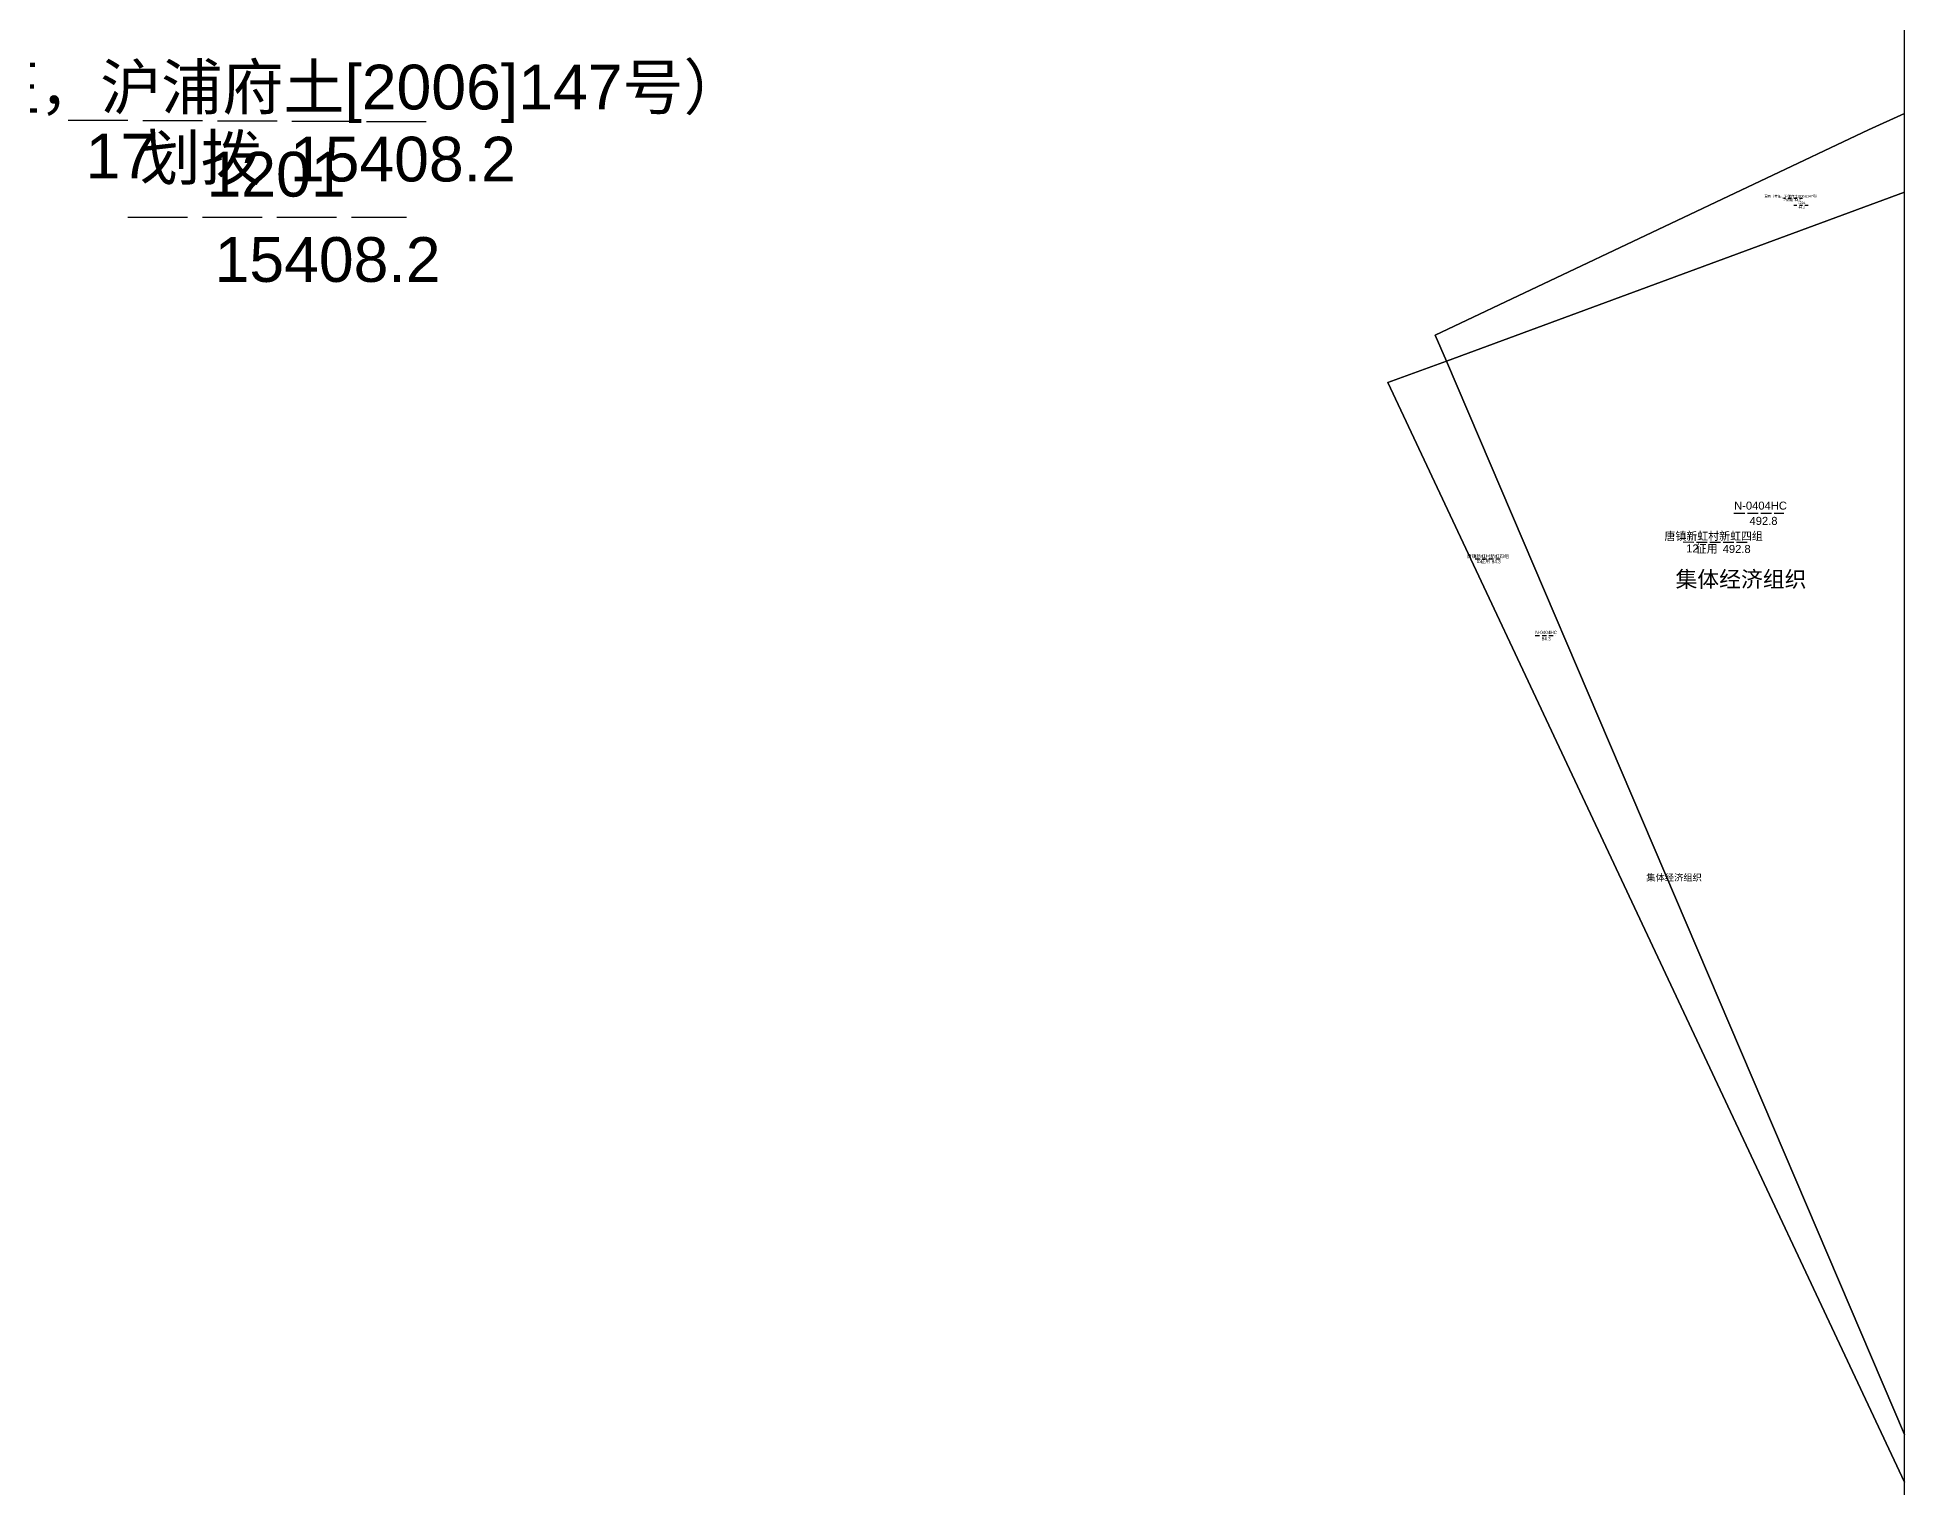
# Model space of a CAD drawing. Header units: metres. Extents: x 15788 to 16056, y 1027 to 1229.
# Drawn here: x 15976.8 to 16054.5, y 1057.6 to 1118 of the extents above; entities that cross this region are included whole.
import ezdxf
from ezdxf.enums import TextEntityAlignment as Align

# ---------------------------------------------------------------- set-up
doc = ezdxf.new("R2010")
doc.units = ezdxf.units.M
doc.linetypes.add('XX82', pattern=[5, 4, -1])
for name, color, linetype in [('js_close', 100, 'Continuous'), ('kc_close', 5, 'Continuous'), ('kc_dw', 2, 'Continuous'), ('kc_gh', 4, 'Continuous'), ('kc_jt', 181, 'Continuous'), ('kc_swl_xz', 140, 'Continuous')]:
    doc.layers.add(name, color=color, linetype=linetype)
doc.styles.add('st_h', font='txt.shx', dxfattribs={"bigfont": 'hztxt.shx'})
doc.styles.get("Standard").update_dxf_attribs({"font": 'arial.ttf'})

# ---------------------------------------------------------------- blocks, each defined once
blk = doc.blocks.new('emap_dw')
at = {"linetype": 'XX82'}
blk.add_line((-18.54, -0.17), (6.21, -0.28), dxfattribs=at)
at = {"flags": 1}
for tag, p in [('街道号', (13.79, 22.59)), ('原宗地号', (16.86, 15.47)), ('勘测序号', (32.57, -2.5)), ('权属', (33.71, -10.75))]:
    blk.add_attdef(tag, p, '', height=3, dxfattribs=at)
at = {"linetype": 'XX82', "flags": 1}
for tag, p in [('所有权人', (20.82, 10.03)), ('地块名称', (24.88, 4.33)), ('所有权宗地号', (23.73, -14.03)), ('地块号', (24.5, -18.84))]:
    blk.add_attdef(tag, p, '', height=3, dxfattribs=at)
blk.add_attdef('单位名', text='', height=3).set_placement((-7.07, 0.54), align=Align.CENTER)
for tag, p in [('单位序号', (-17.37, -4.09)), ('用地类型', (-13.76, -4.19)), ('面积', (-3.68, -4.29))]:
    blk.add_attdef(tag, p, '', height=3)
blk = doc.blocks.new('emap_yt')
at = {"linetype": 'XX82'}
blk.add_line((-8.85, -2.29), (9.84, -2.29), dxfattribs=at)
at = {"style": 'st_h', "flags": 1}
for tag, p in [('用地类型', (10.38, 14.54)), ('单位序号', (10.38, 8.97)), ('规划序号', (11.72, 4.65)), ('勘测类型', (32.53, 3.82)), ('规划用途', (13.17, -0.63)), ('单位名', (33.37, -1.89)), ('原宗地号', (12.74, -5.65)), ('权属', (34.06, -8.15)), ('勘测序号', (12.47, -10.52)), ('新宗地号', (30.96, -14.82))]:
    blk.add_attdef(tag, p, '', height=4.38, dxfattribs=at)
blk.add_attdef('原来用途', text='', height=3).set_placement((1.09, -0.92), align=Align.CENTER)
blk.add_attdef('面积', (-3.03, -6.64), '', height=3)
at = {"linetype": 'XX82', "style": 'st_h', "flags": 1}
blk.add_attdef('街道号', (12.81, -14.59), '', height=4.38, dxfattribs=at)
at = {"linetype": 'XX82', "flags": 1}
for tag, p in [('所有权人', (14.13, -19.59)), ('地块名称', (14.61, -23.59)), ('所有权宗地号', (20.05, -28.7)), ('地块号', (20.37, -33.65))]:
    blk.add_attdef(tag, p, '', height=2.5, dxfattribs=at)

msp = doc.modelspace()

# ---------------------------------------------------------------- linework, layer by layer
at = {"layer": 'js_close', "flags": 128}
msp.add_lwpolyline([(16054.5, 1226.809, -0.24693), (15988.648, 1192.019), (15799.896, 1191.67, 0.230628), (15788.095, 1185.893, -0.08141), (15832.056, 1089.5), (15874.984, 1089.5), (15886.624, 1027.5), (16054.5, 1027.5)], format="xyb", close=True, dxfattribs=at)
at = {"layer": 'kc_close', "color": 3, "flags": 128}
msp.add_lwpolyline([(15832.056, 1089.5), (15874.984, 1089.5), (15886.624, 1027.5), (16054.5, 1027.5), (16054.5, 1226.809, -0.24693), (15988.648, 1192.019), (15799.896, 1191.67, 0.230628), (15788.095, 1185.893, -0.08141)], format="xyb", close=True, dxfattribs=at)
at = {"layer": 'kc_dw', "flags": 128}
msp.add_lwpolyline([(15898.787, 1138.426), (15932.523, 1089.437), (15933.82, 1089.03), (15939.8, 1078.87), (15975.054, 1027.5), (15980.904, 1027.5), (16023.09, 1045.38), (16033.324, 1048.766), (16040, 1052), (16043.421, 1043.853), (16052.721, 1027.5), (16054.5, 1027.5), (16054.5, 1057.848), (16033, 1103.6), (16035.432, 1104.497), (16034.97, 1105.58), (16053, 1114.12), (16054.5, 1114.803), (16054.5, 1118.795)], dxfattribs=at)
for points in [[(16054.5, 1111.53), (16054.5, 1114.803), (16053, 1114.12), (16034.97, 1105.58), (16035.432, 1104.497)], [(16054.5, 1111.53), (16035.432, 1104.497), (16054.5, 1059.837)], [(16035.432, 1104.497), (16033, 1103.6), (16054.5, 1057.848), (16054.5, 1059.837)]]:
    msp.add_lwpolyline(points, close=True, dxfattribs=at)
at = {"layer": 'kc_gh', "flags": 128}
msp.add_lwpolyline([(16054.5, 1226.809, -0.24693), (15988.648, 1192.019), (15799.896, 1191.67, 0.230628), (15788.095, 1185.893, -0.08141), (15832.056, 1089.5), (15874.984, 1089.5), (15886.624, 1027.5), (16054.5, 1027.5)], format="xyb", close=True, dxfattribs=at)
at = {"layer": 'kc_jt', "flags": 128}
msp.add_lwpolyline([(15898.787, 1138.426), (15932.523, 1089.437), (15933.82, 1089.03), (15939.8, 1078.87), (15975.054, 1027.5), (15980.904, 1027.5), (16023.09, 1045.38), (16033.324, 1048.766), (16040, 1052), (16043.421, 1043.853), (16052.721, 1027.5), (16054.5, 1027.5), (16054.5, 1057.848), (16033, 1103.6), (16035.432, 1104.497), (16034.97, 1105.58), (16053, 1114.12), (16054.5, 1114.803), (16054.5, 1118.795)], dxfattribs=at)
for points in [[(16054.5, 1111.53), (16054.5, 1114.803), (16053, 1114.12), (16034.97, 1105.58), (16035.432, 1104.497)], [(16054.5, 1111.53), (16035.432, 1104.497), (16054.5, 1059.837)], [(16035.432, 1104.497), (16033, 1103.6), (16054.5, 1057.848), (16054.5, 1059.837)]]:
    msp.add_lwpolyline(points, close=True, dxfattribs=at)
at = {"layer": 'kc_swl_xz', "flags": 128}
for points in [[(16054.5, 1111.53), (16035.432, 1104.497), (16054.5, 1059.837)], [(16035.432, 1104.497), (16033, 1103.6), (16054.5, 1057.848), (16054.5, 1059.837)]]:
    msp.add_lwpolyline(points, close=True, dxfattribs=at)

# ---------------------------------------------------------------- block references
at = {"layer": 'kc_dw'}
for p, xscale, yscale, zscale, values in [((15989.6, 1114.634), 0.62064813825124, 0.62064813825124, 0.62064813825124, {'单位名': '国有（带征，沪浦府土[2006]147号）', '单位序号': '17', '用地类型': '划拨', '面积': '15408.2'}), ((16050.041, 1111.29), 0.03322455558656, 0.03322455558656, 0.03322455558656, {'单位名': '国有（带征，沪浦府土[2006]147号）', '单位序号': '21', '用地类型': '划拨', '面积': '44.2'}), ((16047.338, 1096.989), 0.11099921200794, 0.11099921200794, 0.11099921200794, {'单位名': '唐镇新虹村新虹四组', '单位序号': '12', '用地类型': '征用', '面积': '492.8'}), ((16037.488, 1096.281), 0.04589399704319, 0.04589399704319, 0.04589399704319, {'单位名': '唐镇新虹村新虹四组', '单位序号': '13', '用地类型': '征用', '面积': '84.3'})]:
    msp.add_blockref('emap_dw', p, dxfattribs=dict(at, xscale=xscale, yscale=yscale, zscale=zscale)).add_auto_attribs(values)
at = {"layer": 'kc_jt'}
for p, xscale, yscale, zscale, values in [((15986.064, 1111.914), 0.62064813825124, 0.62064813825124, 0.62064813825124, {'面积': '15408.2', '原来用途': '1201'}), ((16050.181, 1111.063), 0.03322455558656, 0.03322455558656, 0.03322455558656, {'面积': '44.2', '原来用途': '1201'}), ((16048.382, 1098.419), 0.11099921200794, 0.11099921200794, 0.11099921200794, {'面积': '492.8', '原来用途': 'N-0404HC'}), ((16039.536, 1093.179), 0.04589399704319, 0.04589399704319, 0.04589399704319, {'面积': '84.3', '原来用途': 'N-0404HC'})]:
    msp.add_blockref('emap_yt', p, dxfattribs=dict(at, xscale=xscale, yscale=yscale, zscale=zscale)).add_auto_attribs(values)

# ---------------------------------------------------------------- texts
at = {"layer": 'kc_swl_xz'}
for height, p in [(0.666, (16044.966, 1095.09)), (0.2754, (16043.75, 1082.87))]:
    msp.add_text('集体经济组织', height=height, dxfattribs=at).set_placement(p)

doc.saveas('drawing.dxf')
